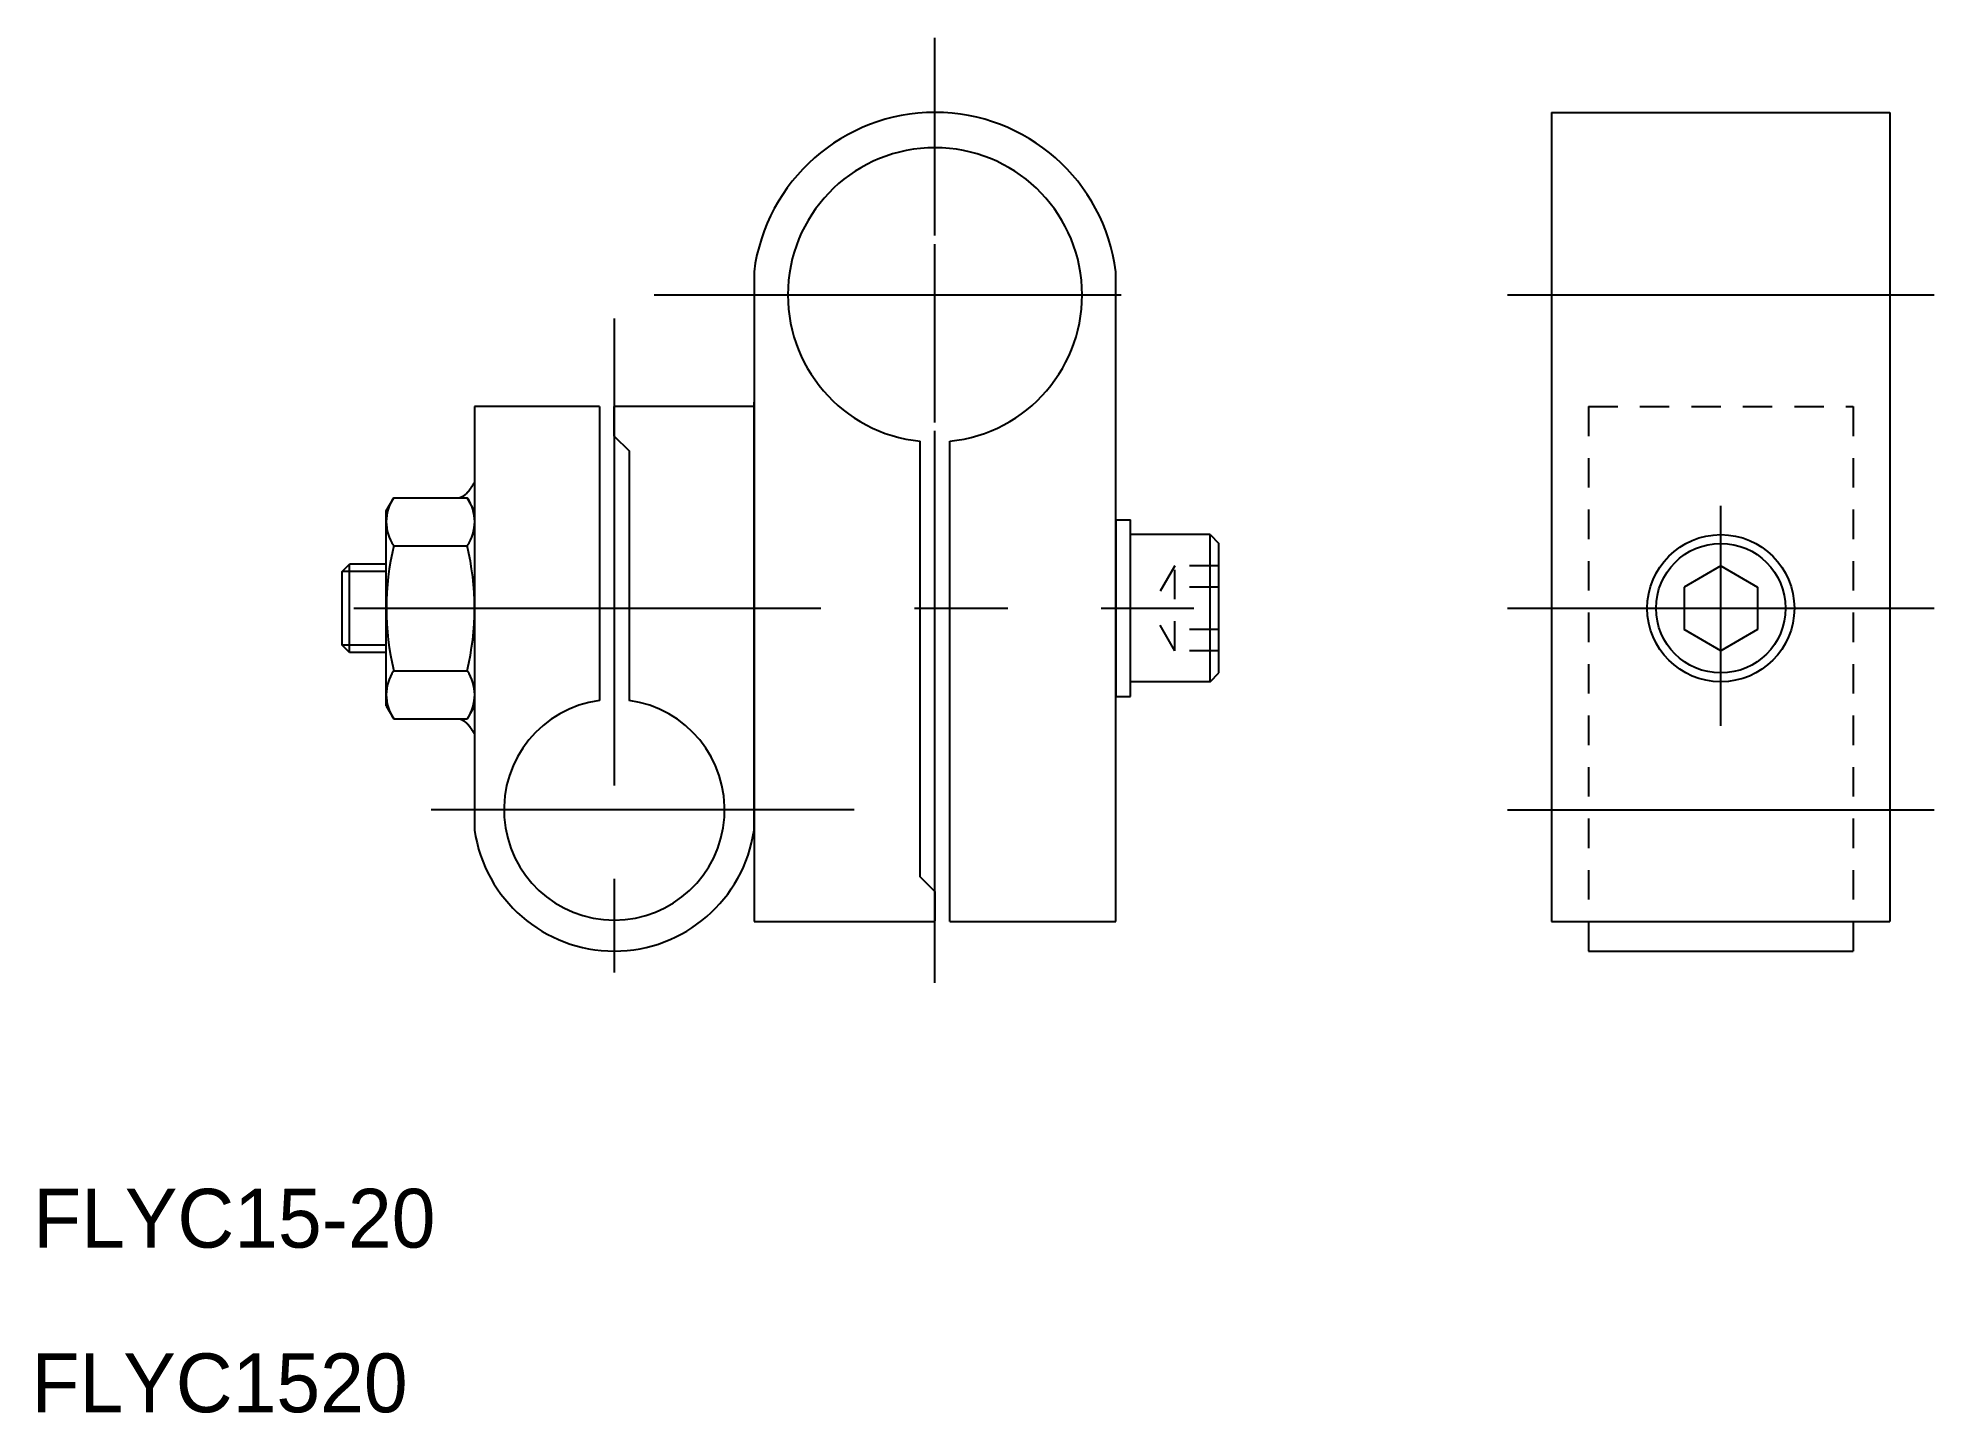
# Model space of a CAD drawing. Extents: x 431 to 560, y 597 to 690.
import ezdxf

# ---------------------------------------------------------------- set-up
doc = ezdxf.new("R2010")
doc.units = 0
doc.linetypes.add('CENTER', pattern=[50.8, 31.75, -6.35, 6.35, -6.35])
doc.linetypes.add('DASHED', pattern=[3.5, 2, -1.5])
doc.layers.get('0').update_dxf_attribs({"linetype": 'CONTINUOUS'})
doc.layers.add('CENTER', color=1, linetype='CENTER')

msp = doc.modelspace()

# ---------------------------------------------------------------- linework, layer by layer
at = {"color": 7, "linetype": 'CONTINUOUS'}
for p, q in [((533.62, 684.97), (556.62, 684.97)), ((533.62, 684.97), (533.62, 629.97)), ((556.62, 684.97), (556.62, 629.97)), ((479.4, 674.14), (479.4, 629.97)), ((504, 629.97), (504, 674.14)), ((479.4, 666.35), (479.4, 637.57)), ((479.4, 637.57), (479.4, 665.27)), ((479.4, 637.57), (479.4, 665.27)), ((460.4, 664.97), (460.4, 636.19)), ((468.9, 664.97), (460.4, 664.97)), ((468.9, 664.97), (468.9, 645)), ((479.4, 664.97), (469.9, 664.97)), ((469.9, 662.97), (469.9, 664.97)), ((479.4, 636.19), (479.4, 664.97)), ((479.4, 636.19), (479.4, 664.97)), ((469.9, 662.97), (470.9, 661.97)), ((490.7, 633.02), (490.7, 662.62)), ((492.7, 629.97), (492.7, 662.62)), ((470.9, 661.97), (470.9, 645)), ((454.4, 657.9), (454.91, 658.77)), ((454.91, 658.77), (459.9, 658.77)), ((460.4, 657.9), (459.9, 658.77)), ((454.4, 644.63), (454.4, 657.9)), ((504, 657.27), (505, 657.27)), ((504, 657.27), (504, 645.27)), ((505, 645.27), (505, 657.27)), ((510.4, 656.27), (505, 656.27)), ((510.4, 646.27), (510.4, 656.27)), ((454.91, 655.52), (459.9, 655.52)), ((511, 646.87), (511, 655.67)), ((451.4, 653.77), (451.9, 654.27)), ((451.4, 648.77), (451.4, 653.77)), ((454.4, 654.27), (451.9, 654.27)), ((451.9, 648.27), (451.9, 654.27)), ((545.12, 654.16), (542.62, 652.71)), ((545.12, 654.16), (547.62, 652.71)), ((542.62, 652.71), (542.62, 649.83)), ((547.62, 652.71), (547.62, 649.83)), ((545.12, 648.38), (542.62, 649.83)), ((547.62, 649.83), (545.12, 648.38)), ((451.9, 648.27), (451.4, 648.77)), ((454.4, 648.27), (451.9, 648.27)), ((454.91, 647.01), (459.9, 647.01)), ((510.4, 646.27), (505, 646.27)), ((454.4, 644.63), (454.91, 643.76)), ((460.4, 644.63), (459.9, 643.76)), ((504, 645.27), (505, 645.27)), ((454.91, 643.76), (459.9, 643.76)), ((491.7, 632.02), (490.7, 633.02)), ((491.7, 632.02), (491.7, 630.02)), ((479.4, 629.97), (491.7, 629.97)), ((492.7, 629.97), (504, 629.97)), ((533.62, 629.97), (556.62, 629.97)), ((536.12, 630.02), (536.12, 627.97)), ((554.12, 630.02), (554.12, 627.97)), ((536.12, 627.97), (554.12, 627.97)), ((536.12, 627.97), (554.12, 627.97))]:
    msp.add_line(p, q, dxfattribs=at)
at = {"color": 3, "linetype": 'DASHED'}
for p, q in [((536.12, 664.97), (554.12, 664.97)), ((536.12, 664.97), (536.12, 630.02)), ((554.12, 664.97), (554.12, 630.02)), ((508, 654.16), (506.34, 651.27)), ((511, 654.16), (508, 654.16)), ((508, 648.38), (508, 654.16)), ((511, 652.71), (508, 652.71)), ((508, 648.38), (506.34, 651.27)), ((511, 649.83), (508, 649.83)), ((511, 648.38), (508, 648.38))]:
    msp.add_line(p, q, dxfattribs=at)
for p, q in [((510.4, 656.27), (511, 655.67)), ((507.7, 646.27), (507.7, 646.27)), ((509.05, 646.27), (509.05, 646.27)), ((510.4, 646.27), (511, 646.87))]:
    msp.add_line(p, q)
at = {"color": 3, "linetype": 'CONTINUOUS'}
for p, q in [((454.4, 653.77), (451.4, 653.77)), ((454.4, 648.77), (451.4, 648.77))]:
    msp.add_line(p, q, dxfattribs=at)
at = {"color": 7}
for points in [[(459.38, 658.77, 0), (459.38, 658.78, 0), (459.39, 658.78, 0), (459.4, 658.78, 0), (459.41, 658.78, 0), (459.41, 658.79, 0), (459.42, 658.79, 0), (459.43, 658.79, 0), (459.43, 658.79, 0), (459.44, 658.8, 0), (459.45, 658.8, 0), (459.45, 658.8, 0), (459.46, 658.81, 0), (459.47, 658.81, 0), (459.48, 658.81, 0), (459.48, 658.82, 0), (459.49, 658.82, 0), (459.5, 658.82, 0), (459.5, 658.83, 0), (459.51, 658.83, 0), (459.52, 658.83, 0), (459.52, 658.84, 0), (459.53, 658.84, 0), (459.54, 658.84, 0), (459.54, 658.85, 0), (459.55, 658.85, 0), (459.56, 658.85, 0), (459.56, 658.86, 0), (459.57, 658.86, 0), (459.58, 658.86, 0), (459.58, 658.87, 0), (459.59, 658.87, 0), (459.6, 658.88, 0), (459.6, 658.88, 0), (459.61, 658.88, 0), (459.62, 658.89, 0), (459.63, 658.89, 0), (459.63, 658.89, 0), (459.64, 658.9, 0), (459.65, 658.9, 0), (459.65, 658.91, 0), (459.66, 658.91, 0), (459.67, 658.92, 0), (459.67, 658.92, 0), (459.68, 658.93, 0), (459.69, 658.93, 0), (459.69, 658.93, 0), (459.7, 658.94, 0), (459.71, 658.95, 0), (459.71, 658.95, 0), (459.72, 658.96, 0), (459.73, 658.96, 0), (459.73, 658.97, 0), (459.74, 658.97, 0), (459.75, 658.98, 0), (459.75, 658.98, 0), (459.76, 658.99, 0), (459.77, 658.99, 0), (459.77, 659, 0), (459.78, 659, 0), (459.79, 659.01, 0), (459.79, 659.01, 0), (459.8, 659.02, 0), (459.81, 659.02, 0), (459.81, 659.03, 0), (459.82, 659.04, 0), (459.83, 659.04, 0), (459.83, 659.05, 0), (459.84, 659.05, 0), (459.85, 659.06, 0), (459.85, 659.07, 0), (459.86, 659.07, 0), (459.87, 659.08, 0), (459.87, 659.09, 0), (459.88, 659.09, 0), (459.89, 659.1, 0), (459.89, 659.11, 0), (459.9, 659.11, 0), (459.91, 659.12, 0), (459.91, 659.13, 0), (459.92, 659.13, 0), (459.93, 659.14, 0), (459.93, 659.15, 0), (459.94, 659.15, 0), (459.94, 659.16, 0), (459.95, 659.17, 0), (459.96, 659.18, 0), (459.96, 659.18, 0), (459.97, 659.19, 0), (459.98, 659.2, 0), (459.98, 659.21, 0), (459.99, 659.22, 0), (460, 659.22, 0), (460, 659.23, 0), (460.01, 659.24, 0), (460.02, 659.25, 0), (460.02, 659.26, 0), (460.03, 659.26, 0), (460.03, 659.27, 0), (460.04, 659.28, 0), (460.05, 659.29, 0), (460.05, 659.3, 0), (460.06, 659.31, 0), (460.07, 659.32, 0), (460.07, 659.33, 0), (460.08, 659.33, 0), (460.09, 659.34, 0), (460.09, 659.35, 0), (460.1, 659.36, 0), (460.1, 659.37, 0), (460.11, 659.38, 0), (460.12, 659.39, 0), (460.12, 659.4, 0), (460.13, 659.41, 0), (460.14, 659.42, 0), (460.14, 659.42, 0), (460.15, 659.43, 0), (460.15, 659.44, 0), (460.16, 659.45, 0), (460.17, 659.46, 0), (460.17, 659.47, 0), (460.18, 659.48, 0), (460.19, 659.49, 0), (460.19, 659.5, 0), (460.2, 659.51, 0), (460.2, 659.52, 0), (460.21, 659.53, 0), (460.22, 659.54, 0), (460.22, 659.55, 0), (460.23, 659.55, 0), (460.23, 659.57, 0), (460.24, 659.57, 0), (460.25, 659.58, 0), (460.25, 659.59, 0), (460.26, 659.6, 0), (460.26, 659.61, 0), (460.27, 659.62, 0), (460.28, 659.63, 0), (460.28, 659.64, 0), (460.29, 659.65, 0), (460.29, 659.65, 0), (460.3, 659.66, 0), (460.31, 659.67, 0), (460.31, 659.68, 0), (460.32, 659.69, 0), (460.32, 659.7, 0), (460.33, 659.71, 0), (460.33, 659.72, 0), (460.34, 659.72, 0), (460.35, 659.73, 0), (460.35, 659.74, 0), (460.36, 659.75, 0), (460.36, 659.76, 0), (460.37, 659.76, 0), (460.38, 659.77, 0), (460.38, 659.78, 0), (460.39, 659.79, 0), (460.39, 659.79, 0), (460.4, 659.8, 0), (460.4, 659.81, 0)], [(459.38, 643.76, 0), (459.38, 643.76, 0), (459.39, 643.76, 0), (459.4, 643.76, 0), (459.41, 643.75, 0), (459.41, 643.75, 0), (459.42, 643.75, 0), (459.43, 643.75, 0), (459.43, 643.74, 0), (459.44, 643.74, 0), (459.45, 643.74, 0), (459.45, 643.73, 0), (459.46, 643.73, 0), (459.47, 643.73, 0), (459.48, 643.73, 0), (459.48, 643.72, 0), (459.49, 643.72, 0), (459.5, 643.72, 0), (459.5, 643.71, 0), (459.51, 643.71, 0), (459.52, 643.71, 0), (459.52, 643.7, 0), (459.53, 643.7, 0), (459.54, 643.7, 0), (459.54, 643.69, 0), (459.55, 643.69, 0), (459.56, 643.68, 0), (459.56, 643.68, 0), (459.57, 643.68, 0), (459.58, 643.67, 0), (459.58, 643.67, 0), (459.59, 643.67, 0), (459.6, 643.66, 0), (459.6, 643.66, 0), (459.61, 643.65, 0), (459.62, 643.65, 0), (459.63, 643.65, 0), (459.63, 643.64, 0), (459.64, 643.64, 0), (459.65, 643.63, 0), (459.65, 643.63, 0), (459.66, 643.62, 0), (459.67, 643.62, 0), (459.67, 643.62, 0), (459.68, 643.61, 0), (459.69, 643.61, 0), (459.69, 643.6, 0), (459.7, 643.6, 0), (459.71, 643.59, 0), (459.71, 643.59, 0), (459.72, 643.58, 0), (459.73, 643.58, 0), (459.73, 643.57, 0), (459.74, 643.57, 0), (459.75, 643.56, 0), (459.75, 643.56, 0), (459.76, 643.55, 0), (459.77, 643.55, 0), (459.77, 643.54, 0), (459.78, 643.53, 0), (459.79, 643.53, 0), (459.79, 643.52, 0), (459.8, 643.52, 0), (459.81, 643.51, 0), (459.81, 643.51, 0), (459.82, 643.5, 0), (459.83, 643.49, 0), (459.83, 643.49, 0), (459.84, 643.48, 0), (459.85, 643.48, 0), (459.85, 643.47, 0), (459.86, 643.46, 0), (459.87, 643.46, 0), (459.87, 643.45, 0), (459.88, 643.44, 0), (459.89, 643.44, 0), (459.89, 643.43, 0), (459.9, 643.42, 0), (459.91, 643.42, 0), (459.91, 643.41, 0), (459.92, 643.4, 0), (459.93, 643.4, 0), (459.93, 643.39, 0), (459.94, 643.38, 0), (459.94, 643.37, 0), (459.95, 643.37, 0), (459.96, 643.36, 0), (459.96, 643.35, 0), (459.97, 643.35, 0), (459.98, 643.34, 0), (459.98, 643.33, 0), (459.99, 643.32, 0), (460, 643.31, 0), (460, 643.3, 0), (460.01, 643.3, 0), (460.02, 643.29, 0), (460.02, 643.28, 0), (460.03, 643.27, 0), (460.03, 643.26, 0), (460.04, 643.26, 0), (460.05, 643.25, 0), (460.05, 643.24, 0), (460.06, 643.23, 0), (460.07, 643.22, 0), (460.07, 643.21, 0), (460.08, 643.2, 0), (460.09, 643.2, 0), (460.09, 643.19, 0), (460.1, 643.18, 0), (460.1, 643.17, 0), (460.11, 643.16, 0), (460.12, 643.15, 0), (460.12, 643.14, 0), (460.13, 643.13, 0), (460.14, 643.12, 0), (460.14, 643.11, 0), (460.15, 643.1, 0), (460.15, 643.09, 0), (460.16, 643.09, 0), (460.17, 643.08, 0), (460.17, 643.07, 0), (460.18, 643.06, 0), (460.19, 643.05, 0), (460.19, 643.04, 0), (460.2, 643.03, 0), (460.2, 643.02, 0), (460.21, 643.01, 0), (460.22, 643, 0), (460.22, 642.99, 0), (460.23, 642.98, 0), (460.23, 642.97, 0), (460.24, 642.96, 0), (460.25, 642.95, 0), (460.25, 642.95, 0), (460.26, 642.94, 0), (460.26, 642.93, 0), (460.27, 642.92, 0), (460.28, 642.91, 0), (460.28, 642.9, 0), (460.29, 642.89, 0), (460.29, 642.88, 0), (460.3, 642.87, 0), (460.31, 642.86, 0), (460.31, 642.86, 0), (460.32, 642.85, 0), (460.32, 642.84, 0), (460.33, 642.83, 0), (460.33, 642.82, 0), (460.34, 642.81, 0), (460.35, 642.8, 0), (460.35, 642.8, 0), (460.36, 642.79, 0), (460.36, 642.78, 0), (460.37, 642.77, 0), (460.38, 642.76, 0), (460.38, 642.76, 0), (460.39, 642.75, 0), (460.39, 642.74, 0), (460.4, 642.73, 0), (460.4, 642.73, 0)]]:
    msp.add_polyline3d(points, dxfattribs=at)
at = {"color": 7, "linetype": 'CONTINUOUS'}
for radius in [5, 4.4]:
    msp.add_circle((545.12, 651.27), radius, dxfattribs=at)
for centre, radius, start, end in [((491.7, 672.57), 12.4, 7.2815, 172.7185), ((491.7, 672.57), 10, 275.7392, 264.2608), ((457.28, 657.15), 2.88, 145.6157, 214.3843), ((457.53, 657.15), 2.88, 325.6157, 34.3843), ((472.67, 651.27), 18.26, 166.5239, 193.4761), ((442.14, 651.27), 18.26, 346.5239, 13.4761), ((457.28, 645.39), 2.88, 145.6157, 214.3843), ((457.53, 645.39), 2.88, 325.6157, 34.3843), ((469.9, 637.57), 7.5, 97.6623, 82.3377), ((469.9, 637.57), 9.6, 188.2771, 270), ((469.9, 637.57), 9.6, 270, 351.7229)]:
    msp.add_arc(centre, radius, start, end, dxfattribs=at)
at = {"layer": 'CENTER', "color": 1, "linetype": 'CENTER'}
for p, q in [((491.7, 625.8), (491.7, 690.03)), ((491.7, 631.57), (491.7, 677.76)), ((472.6, 672.57), (506.96, 672.57)), ((530.62, 672.57), (559.62, 672.57)), ((469.9, 670.97), (469.9, 624.78)), ((545.12, 643.27), (545.12, 658.24)), ((452.2, 651.27), (509.3, 651.27)), ((530.62, 651.27), (559.62, 651.27)), ((486.2, 637.57), (457.45, 637.57)), ((530.62, 637.57), (559.62, 637.57))]:
    msp.add_line(p, q, dxfattribs=at)

# ---------------------------------------------------------------- texts
at = {"color": 7, "linetype": 'CONTINUOUS'}
for s, p in [('FLYC15-20', (430.39, 607.81)), ('FLYC1520', (430.28, 596.62))]:
    msp.add_text(s, height=4, dxfattribs=at).set_placement(p)

doc.saveas('drawing.dxf')
